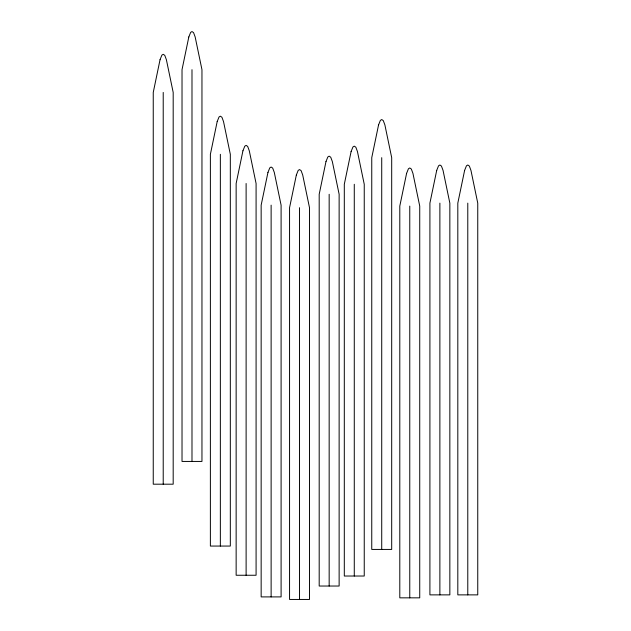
<?xml version="1.0" encoding="UTF-8"?>
<svg xmlns="http://www.w3.org/2000/svg" width="631" height="631" viewBox="0 0 631 631"><rect width="100%" height="100%" fill="white"/><g stroke="black" fill="none" stroke-linecap="round" stroke-linejoin="round"><path stroke-width="0.95" d="M467.784 203.127L467.784 594.875M439.878 203.127L439.878 594.875M409.764 206.092L409.764 597.841M381.723 157.671L381.723 549.427M354.275 184.276L354.275 576.024M329.161 194.277L329.161 586.033M299.528 207.694L299.528 599.45M271.125 205.146L271.125 596.902M246.114 183.495L246.114 575.251M220.353 154.303L220.353 546.06M191.99 69.678L191.99 461.435M163.216 92.434L163.216 484.19M160.045 59.708L153.246 92.434L153.246 484.19L173.186 484.19L173.186 92.434L166.387 59.708L164.778 55.362L163.216 54.305L161.875 55.134L160.045 59.708M188.819 36.953L182.02 69.678L182.02 461.435L201.959 461.435L201.959 69.678L195.16 36.953L193.551 32.607L191.99 31.55L190.649 32.386L188.819 36.953M217.182 121.578L210.383 154.303L210.383 546.06L230.323 546.06L230.323 154.303L223.524 121.578L221.915 117.232L220.353 116.175L219.012 117.003L217.182 121.578M242.943 150.77L236.144 183.495L236.144 575.251L256.083 575.251L256.083 183.495L249.284 150.77L247.683 146.424L246.114 145.367L244.781 146.203L242.943 150.77M267.954 172.421L261.155 205.146L261.155 596.902L281.095 596.902L281.095 205.146L274.296 172.421L272.687 168.075L271.125 167.018L269.784 167.854L267.954 172.421M296.357 174.968L289.558 207.694L289.558 599.45L309.498 599.45L309.498 207.694L302.699 174.968L301.09 170.622L299.528 169.565L298.187 170.402L296.357 174.968M325.99 161.552L319.191 194.277L319.191 586.033L339.131 586.033L339.131 194.277L332.332 161.552L330.723 157.206L329.161 156.149L327.82 156.985L325.99 161.552M351.104 151.543L344.305 184.276L344.305 576.024L364.245 576.024L364.245 184.276L357.446 151.543L355.837 147.204L354.275 146.14L352.934 146.976L351.104 151.543M378.553 124.946L371.754 157.671L371.754 549.427L391.693 549.427L391.693 157.671L384.894 124.946L383.285 120.6L381.723 119.543L380.383 120.371L378.553 124.946M406.593 173.359L399.794 206.092L399.794 597.841L419.733 597.841L419.733 206.092L412.934 173.359L411.325 169.021L409.764 167.956L408.423 168.792L406.593 173.359M436.707 170.394L429.908 203.127L429.908 594.875L449.848 594.875L449.848 203.127L443.049 170.394L441.44 166.056L439.878 164.991L438.537 165.827L436.707 170.394M464.613 170.394L457.814 203.127L457.814 594.875L477.754 594.875L477.754 203.127L470.955 170.394L469.346 166.056L467.784 164.991L466.443 165.827L464.613 170.394"/></g></svg>
